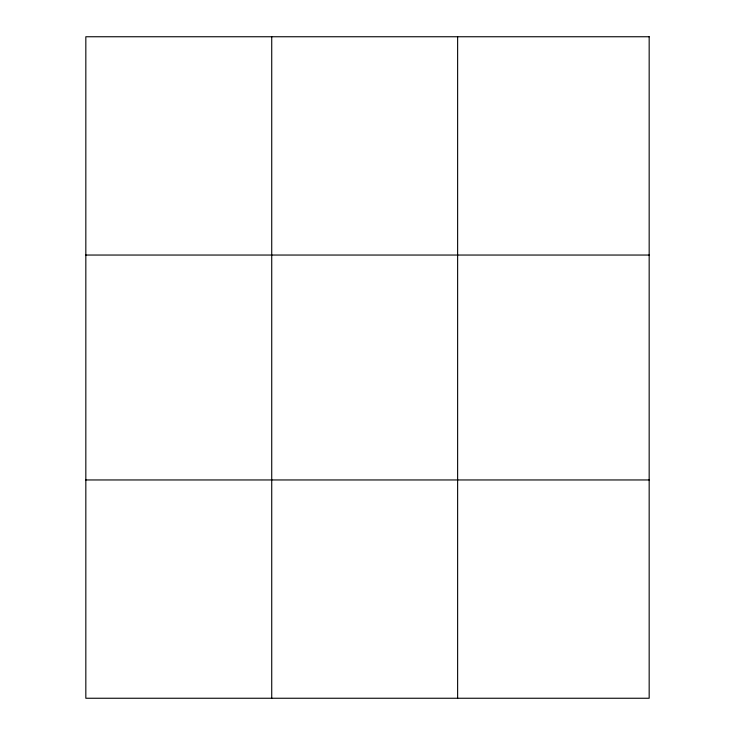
<?xml version="1.0" encoding="UTF-8"?>
<svg xmlns="http://www.w3.org/2000/svg" width="735" height="735" viewBox="0 0 735 735"><rect width="100%" height="100%" fill="white"/><g stroke="black" fill="none" stroke-linecap="round" stroke-linejoin="round"><path stroke-width="1.1" d="M271.729 36.75L271.729 698.25M457.629 36.75L457.629 698.25M85.83 255.045L649.17 255.045M85.83 479.955L649.17 479.955M649.17 36.75L649.17 698.25L85.83 698.25L85.83 36.75L649.17 36.75"/></g></svg>
